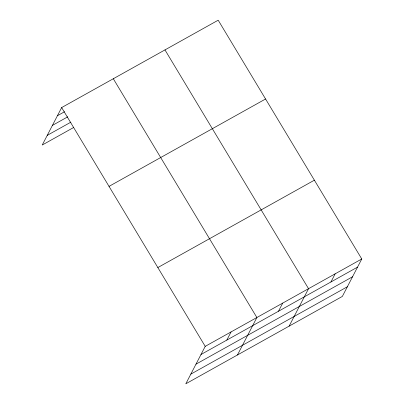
<?xml version="1.0" encoding="UTF-8"?>
<svg xmlns="http://www.w3.org/2000/svg" width="404" height="404" viewBox="0 0 404 404"><rect width="100%" height="100%" fill="white"/><g stroke="black" fill="none" stroke-linecap="round" stroke-linejoin="round"><path stroke-width="0.61" d="M361.762 258.979L205.217 346.354L185.81 383.8L342.355 296.42L361.762 258.979L218.19 20.2L61.645 107.58L42.238 145.021L73.563 127.538M226.826 340.082L231.048 331.942M237.466 354.964L256.878 317.524L113.307 78.745M278.487 311.247L282.709 303.106M289.128 326.129L308.54 288.688L164.968 49.909M330.932 281.977L335.148 273.831M57.424 115.721L64.569 111.731M52.414 125.392L67.801 116.801M47.248 135.35L70.882 122.16M109.024 186.375L265.569 98.995M157.838 267.559L314.383 180.184M200.995 354.5L357.545 267.12M195.985 364.166L352.53 276.791M190.819 374.129L347.369 286.754M61.645 107.58L205.217 346.354"/></g></svg>
